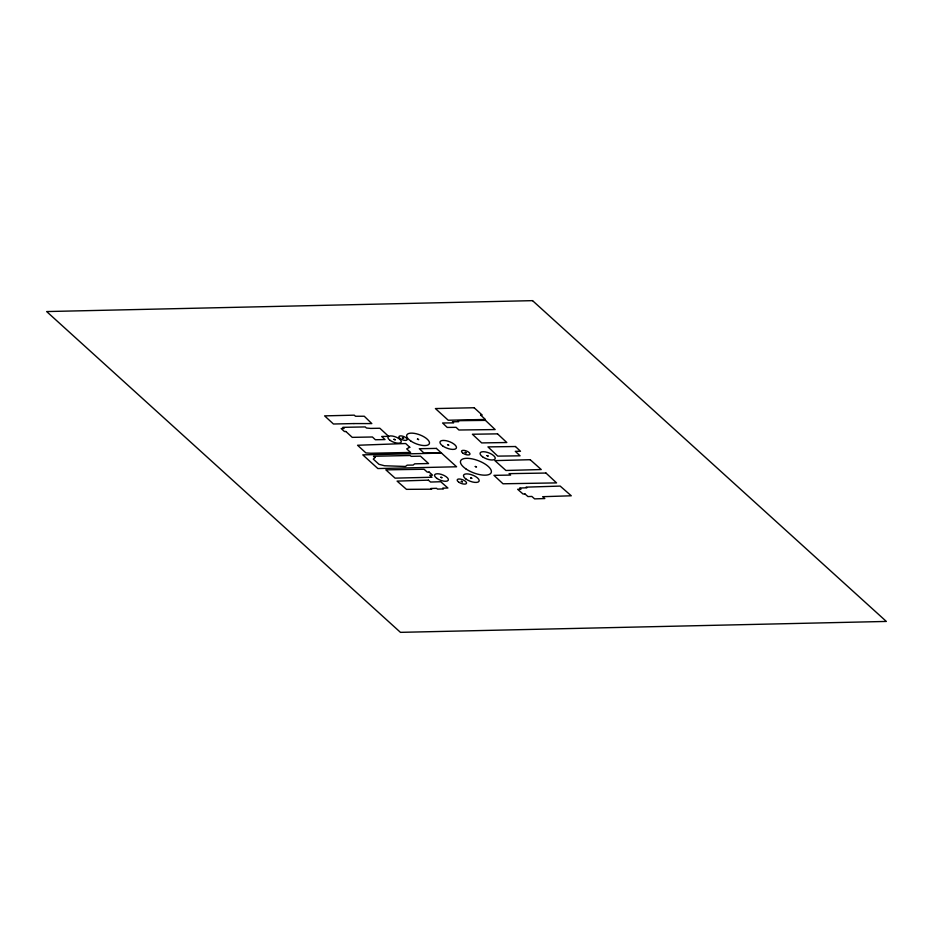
<?xml version="1.0" encoding="UTF-8"?>
<svg xmlns="http://www.w3.org/2000/svg" width="933" height="933" viewBox="0 0 933 933"><rect width="100%" height="100%" fill="white"/><g stroke="black" fill="none" stroke-linecap="round" stroke-linejoin="round"><path stroke-width="1.4" d="M461.264 481.44L462.453 481.848M461.322 481.241L462.5 481.708M393.971 439.303L395.219 439.781L393.971 439.303M402.415 437.915L403.674 438.382L402.426 437.892M417.436 439.105L418.684 439.583L417.448 439.081M447.583 444.679L448.843 445.158L447.618 444.633M440.843 477.276L442.102 477.754L440.854 477.253M465.112 452.412L466.372 452.878L465.17 452.342M470.722 477.929L471.97 478.396L470.733 477.906M475.282 466.512L476.541 466.99L475.317 466.465M487.038 455.619L488.286 456.097L487.061 455.572M374.949 457.52L373.293 459.118L378.961 464.307L384.536 465.754L405.47 466.465L407.138 465.17L413.191 465.054L414.66 463.829L428.55 463.538L420.491 456.167L411.138 456.354L410.217 455.514L373.538 456.249L374.949 457.52M409.762 447.269L406.695 448.866L410.59 452.447L370.868 453.24L365.946 452.937L357.572 445.263L405.668 443.513L409.762 447.269M353.945 423.57L333.443 424.002L324.614 415.873L354.237 415.162L355.496 416.258L364.255 416.235L371.812 423.582L353.945 423.57M524.941 493.93L523.016 494L517.652 489.3L520.952 489.195L519.634 488.029L526.877 487.807L526.095 487.143L560.173 486.081L571.276 495.785L542.656 496.694L544.79 498.56L534.609 498.875L531.845 496.438L527.961 496.566L524.941 493.93M428.375 480.145L397.085 481.113L406.473 489.347L431.664 489.184L430.859 488.484L436.586 488.309L437.484 489.102L443.478 488.915L442.639 488.169L447.898 488.006L440.726 481.731L430.556 482.046L428.375 480.145M429.11 472.063L427.244 472.11L424.06 469.252L385.842 469.847L395.079 478.139L431.944 477.241L429.716 475.235L432.574 475.165L429.11 472.063M530.189 459.701L494.898 460.622L505.931 470.477L541.233 469.544L530.189 459.701M532.545 300.648L46.65 311.564L400.455 632.352L886.35 621.436L532.545 300.648M474.151 407.744L435.419 408.561L448.225 420.235L485.393 419.442L480.623 415.08L482.174 415.045L474.151 407.744M345.886 431.489L344.429 431.524L341.198 428.55L344.102 428.492L342.843 427.337L365.281 426.929L366.447 428.025L370.693 428.41L379.848 428.247L388.629 436.364L381.679 436.481L385.026 439.571L375.393 439.746L372.419 436.994L352.231 437.355L345.886 431.489M441.507 453.1L362.785 454.861L377.877 468.553L456.599 466.78L441.507 453.1M436.399 448.4L419.302 448.726L424.025 453.065L441.099 452.727L436.399 448.4M545.968 473.043L509.08 473.649L510.608 475.072L493.954 475.352L503.004 483.784L556.558 482.897L545.968 473.043M497.534 433.857L472.401 434.242L481.685 442.918L506.806 442.522L497.534 433.857M515.459 446.522L487.947 446.895L497.744 456.12L520.054 455.817L515.296 451.327L520.486 451.257L515.459 446.522M485.463 420.375L457.613 420.701L458.651 421.693L452.447 421.763L453.601 422.859L442.58 422.999L447.245 427.431L456.085 427.326L458.919 430.008L495.155 429.565L485.463 420.375M466.068 479.107A8.315 3.312 20.8 0 0 479.026 481.3A8.315 3.312 20.8 0 0 468.937 474.069A8.315 3.312 20.8 0 0 466.068 479.107M436.971 478.454A7.324 2.916 20.8 0 0 448.283 480.203A7.324 2.916 20.8 0 0 439.163 473.882A7.324 2.916 20.8 0 0 436.971 478.454M458.709 482.128A4.992 1.994 20.8 0 0 466.488 483.434A4.992 1.994 20.8 0 0 460.435 479.096A4.992 1.994 20.8 0 0 458.709 482.128M390.216 440.434A7.079 2.822 20.8 0 0 401.167 442.16A7.079 2.822 20.8 0 0 392.408 436.038A7.079 2.822 20.8 0 0 390.216 440.434M400.245 438.65A4.408 1.761 20.8 0 0 407.115 439.816A4.408 1.761 20.8 0 0 401.773 435.979A4.408 1.761 20.8 0 0 400.245 438.65M410.777 441.006A12.094 4.828 20.8 0 0 429.343 443.711A12.094 4.828 20.8 0 0 414.054 433.32A12.094 4.828 20.8 0 0 410.777 441.006M442.685 445.916A8.724 3.475 20.8 0 0 456.284 448.213A8.724 3.475 20.8 0 0 445.671 440.621A8.724 3.475 20.8 0 0 442.685 445.916M482.548 456.773A8.047 3.207 20.8 0 0 495.096 458.896A8.047 3.207 20.8 0 0 485.335 451.899A8.047 3.207 20.8 0 0 482.548 456.773M462.943 453.193A4.49 1.796 20.8 0 0 469.917 454.313A4.49 1.796 20.8 0 0 464.377 450.417A4.49 1.796 20.8 0 0 462.943 453.193M465.812 468.832A16.386 6.531 20.8 0 0 491.131 472.786A16.386 6.531 20.8 0 0 470.78 458.628A16.386 6.531 20.8 0 0 465.812 468.832"/></g></svg>
